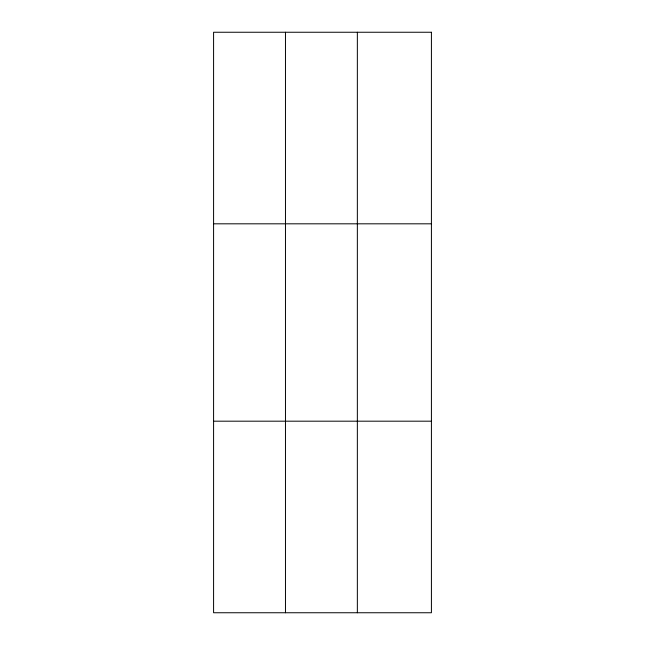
<?xml version="1.0" encoding="UTF-8"?>
<svg xmlns="http://www.w3.org/2000/svg" width="645" height="645" viewBox="0 0 645 645"><rect width="100%" height="100%" fill="white"/><g stroke="black" fill="none" stroke-linecap="round" stroke-linejoin="round"><path stroke-width="0.97" d="M285.469 32.25L285.469 612.75M357.354 32.25L357.354 612.75M213.584 223.815L431.416 223.815M213.584 421.185L431.416 421.185M431.416 32.25L431.416 612.75L213.584 612.75L213.584 32.25L431.416 32.25"/></g></svg>
